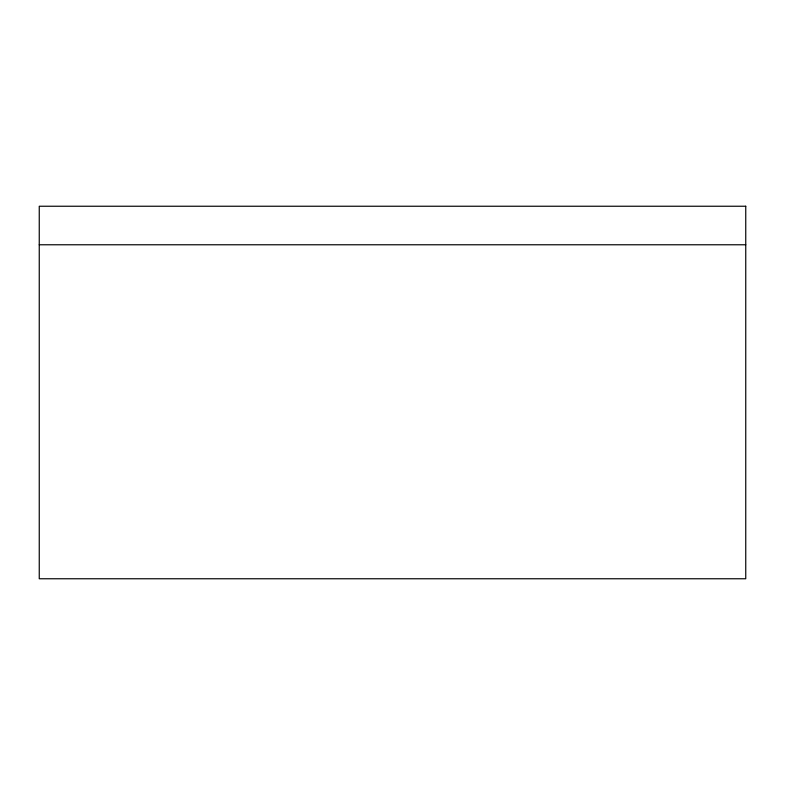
<?xml version="1.0" encoding="UTF-8"?>
<svg xmlns="http://www.w3.org/2000/svg" width="785" height="785" viewBox="0 0 785 785"><rect width="100%" height="100%" fill="white"/><g stroke="black" fill="none" stroke-linecap="round" stroke-linejoin="round"><path stroke-width="1.18" d="M39.25 244.773L745.75 244.773M745.75 206.239L39.25 206.239L39.25 578.761L745.75 578.761L745.75 206.239"/></g></svg>
